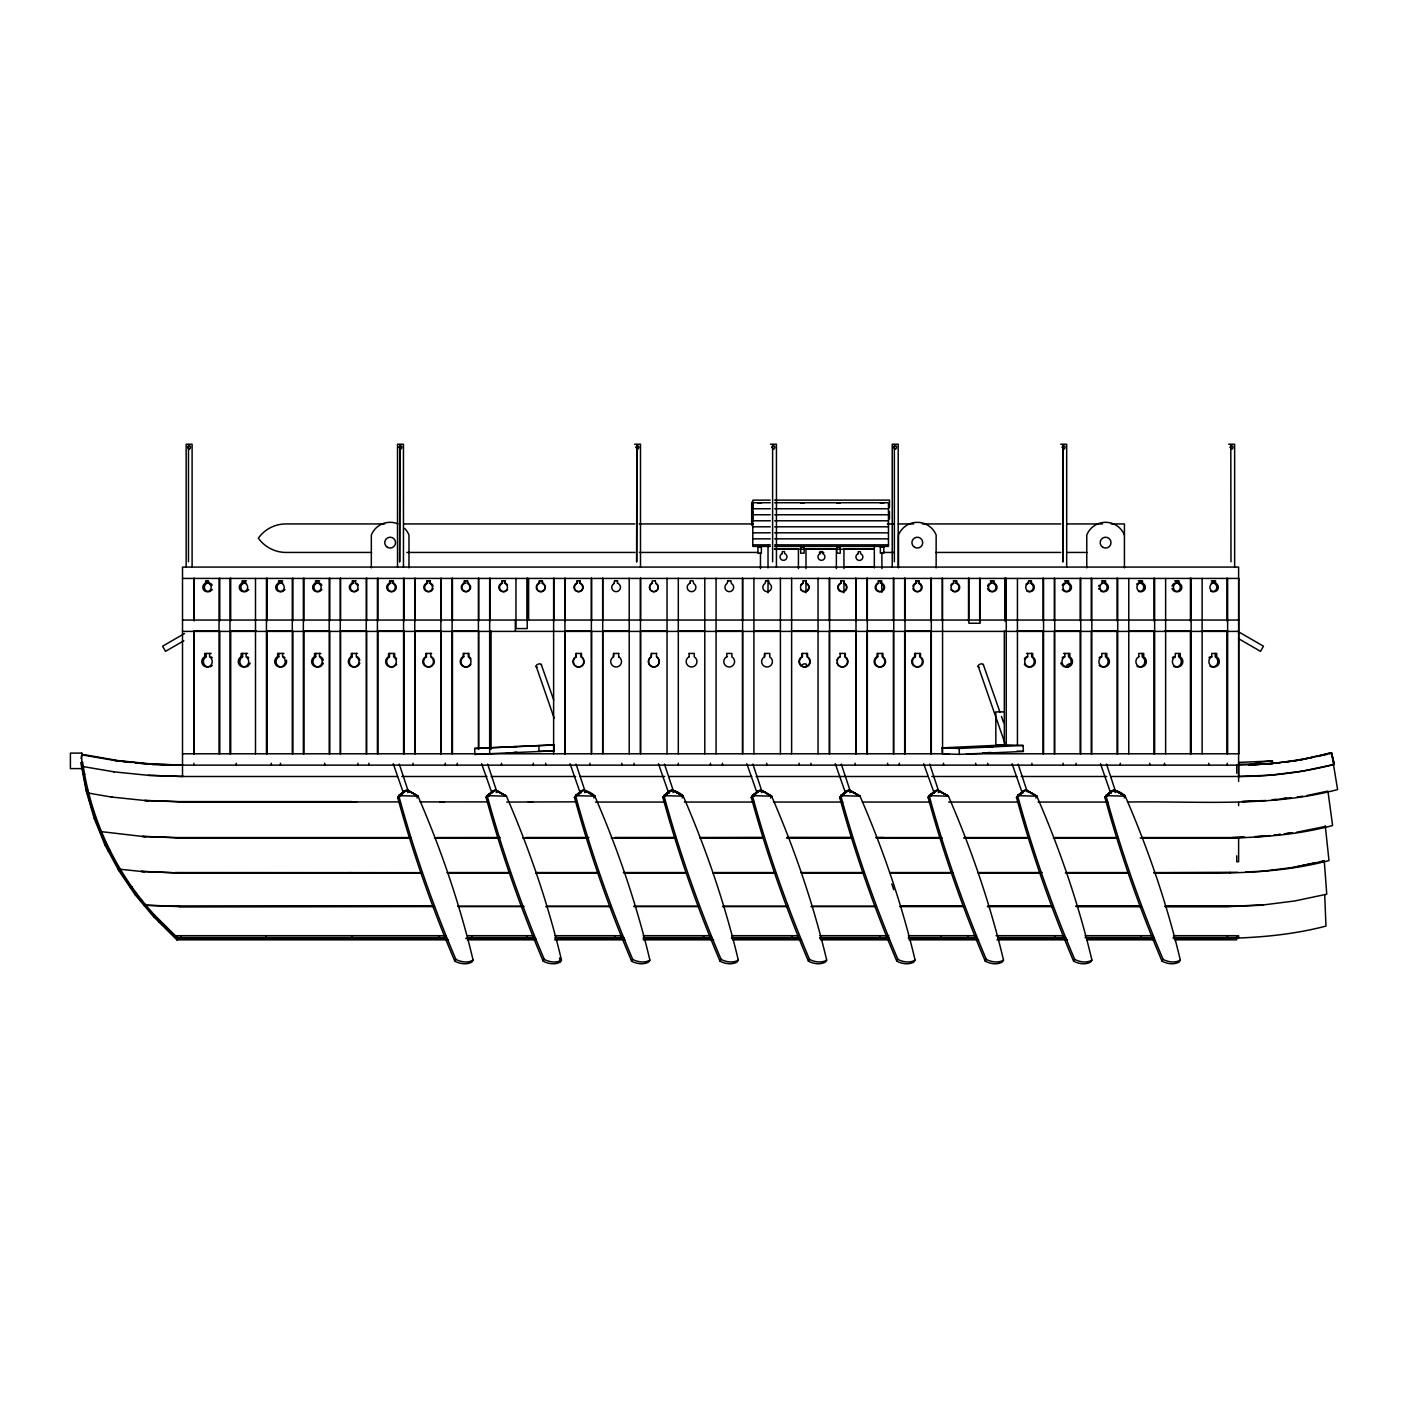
<?xml version="1.0" encoding="UTF-8"?>
<svg xmlns="http://www.w3.org/2000/svg" width="1408" height="1408" viewBox="0 0 1408 1408"><rect width="100%" height="100%" fill="white"/><g stroke="black" fill="none" stroke-linecap="round" stroke-linejoin="round"><path stroke-width="1.5" d="M182.512 775.491L182.811 776.494M81.066 758.56L81.805 754.248L118.061 760.566L151.694 763.998L182.512 765.142L1238.618 765.142L1269.893 763.84L1300.974 759.915L1331.563 752.682L1328.659 753.421A402.512 388.326 -90 0 1 1249.512 764.878M83.371 773.45L83.477 772.341M408.478 791.877L399.256 764.104M496.883 791.877L487.661 764.104M585.288 791.877L576.066 764.104M673.693 791.877L664.47 764.104M762.098 791.877L752.875 764.104M850.502 791.877L841.28 764.104M938.907 791.877L929.685 764.104M1027.312 791.877L1018.09 764.104M1115.717 791.877L1106.494 764.104M144.936 905.238L179.432 906.611L434.491 906.224L175.578 906.206L144.866 905.168M408.531 790.803L418.018 796.189A1184.128 836.88 30.7 0 1 473.088 960.098L472.014 961.893A17.741 12.531 30.7 0 1 456.227 961.893L454.766 961.083A1519.038 1073.582 30.7 0 1 397.672 797.456L404.765 790.803M401.034 795.485L397.672 797.456L404.43 790.803M407.81 792.598L408.883 790.803M416.944 798.002L418.018 796.189L408.126 790.416L403.515 791.877M496.936 790.803L506.422 796.189A1184.128 836.88 30.7 0 1 561.493 960.098L560.419 961.893A17.741 12.531 30.7 0 1 544.632 961.893L543.171 961.083A1519.038 1073.582 30.7 0 1 486.077 797.456L493.17 790.803M492.835 790.803L486.077 797.456L489.438 795.485M496.214 792.598L497.288 790.803M454.766 961.083L455.84 959.27A1519.038 1073.582 30.7 0 1 398.746 795.643L404.958 790.68M585.341 790.803L594.827 796.189A1184.128 836.88 30.7 0 1 649.898 960.098L648.824 961.893A17.741 12.531 30.7 0 1 633.037 961.893L631.576 961.083A1519.038 1073.582 30.7 0 1 574.482 797.456L581.574 790.803M581.222 790.803L574.482 797.456L578.882 794.182M584.619 792.598L585.693 790.803M593.754 798.002L594.827 796.189C593.683 793.584 580.061 786.262 580.694 793.355M543.171 961.083L544.245 959.27A1519.038 1073.582 30.7 0 1 487.15 795.643L495.422 790.187L506.422 796.189L487.15 795.643L494.05 790.416M669.979 790.803L662.886 797.456A1519.038 1073.582 30.7 0 0 719.981 961.083L721.442 961.893A17.741 12.531 30.7 0 0 737.229 961.893L738.302 960.098A1184.128 836.88 30.7 0 0 683.232 796.189L673.746 790.803M673.024 792.598L674.098 790.803M682.158 798.002L683.232 796.189C682.088 793.584 668.466 786.262 669.099 793.355M631.576 961.083L632.65 959.27A1519.038 1073.582 30.7 0 1 575.555 795.643L581.768 790.68M754.653 795.485L751.291 797.456L758.032 790.803L762.502 790.803L771.619 796.189A1184.128 836.88 30.7 0 1 826.707 960.098L825.634 961.893A17.741 12.531 30.7 0 1 809.846 961.893L808.386 961.083A1519.038 1073.582 30.7 0 1 751.291 797.456L758.032 790.803M761.429 792.598L762.502 790.803M770.563 798.002L771.619 796.189L761.728 790.416L757.134 791.877M719.981 961.083L721.054 959.27A1519.038 1073.582 30.7 0 1 663.96 795.643L669.627 790.803M850.555 790.803L860.024 796.189A1184.128 836.88 30.7 0 1 915.112 960.098L914.038 961.893A17.741 12.531 30.7 0 1 898.251 961.893L896.79 961.083A1519.038 1073.582 30.7 0 1 839.696 797.456L846.789 790.803M846.437 790.803L839.696 797.456L843.058 795.485M849.834 792.598L850.907 790.803M808.386 961.083L809.459 959.27A1519.038 1073.582 30.7 0 1 752.365 795.643L758.578 790.68M938.96 790.803L948.429 796.189A1184.128 836.88 30.7 0 1 1003.517 960.098L1002.443 961.893A17.741 12.531 30.7 0 1 986.656 961.893L985.195 961.083A1519.038 1073.582 30.7 0 1 928.101 797.456L935.194 790.803M934.842 790.803L928.101 797.456L931.462 795.485M938.238 792.598L939.312 790.803M896.79 961.083L897.846 959.27A1519.038 1073.582 30.7 0 1 840.77 795.643L849.042 790.187L860.024 796.189L840.77 795.643L847.651 790.416M1027.365 790.803L1036.834 796.189A1184.128 836.88 30.7 0 1 1091.922 960.098L1090.848 961.893A17.741 12.531 30.7 0 1 1075.061 961.893L1073.582 961.083A1519.038 1073.582 30.7 0 1 1016.506 797.456L1023.598 790.803M1023.246 790.803L1016.506 797.456L1020.906 794.182M1027.717 790.803C1027.048 789.571 1020.677 790.557 1022.718 793.355M1035.76 798.002L1036.834 796.189L1026.942 790.416M985.195 961.083L986.251 959.27A1519.038 1073.582 30.7 0 1 929.174 795.643L937.446 790.187L948.429 796.189L929.174 795.643L936.056 790.416M1111.651 790.803L1104.91 797.456A1519.038 1073.582 30.7 0 0 1161.987 961.083L1163.466 961.893A17.741 12.531 30.7 0 0 1179.253 961.893L1180.326 960.098A1184.128 836.88 30.7 0 0 1125.238 796.189L1116.122 790.803L1111.651 790.803L1104.91 797.456L1108.008 795.397M1115.048 792.598L1116.122 790.803M1124.165 798.002L1125.238 796.189C1124.112 793.584 1110.49 786.262 1111.123 793.355M1073.582 961.083L1074.656 959.27A1519.038 1073.582 30.7 0 1 1017.579 795.643L1023.792 790.68M1161.987 961.083L1163.061 959.27A1519.038 1073.582 30.7 0 1 1105.984 795.643L1112.197 790.68M179.326 872.995L141.363 871.411L179.326 872.995L421.538 872.995M144.478 871.798L119.293 869.158L116.582 864.706M158.946 922.064L160.283 920.726M140.149 900.75L141.592 899.536M144.179 905.555L145.622 904.341M400.787 795.397L397.672 797.456L403.339 792.317M489.192 795.397L486.077 797.456L493.363 790.68M574.482 797.456L580.166 792.739L570.046 763.734M754.406 795.397L751.291 797.456L756.976 792.739L746.856 763.734M842.811 795.397L839.696 797.456L846.982 790.68M931.216 795.397L928.101 797.456L935.387 790.68M1016.506 797.456L1022.173 792.739L1012.07 763.734M410.854 837.549L176.158 837.549L142.384 836.405L180.629 837.989L409.358 837.742M670.173 790.68L662.886 797.456L666.002 795.397M405.645 790.416L398.746 795.643L418.018 796.189L408.126 790.416M582.437 790.416L575.555 795.643L594.827 796.189L584.936 790.416M670.842 790.416L663.96 795.643L683.232 796.189L673.323 790.416M759.246 790.416L752.365 795.643L771.619 796.189L761.728 790.416M1024.461 790.416L1017.579 795.643L1036.834 796.189L1027.294 790.68M1112.866 790.416L1105.984 795.643L1125.238 796.189L1115.347 790.416M397.672 797.456L402.072 794.182M486.077 797.456L490.477 794.182M667.286 794.182L662.886 797.456L668.571 792.739L658.451 763.734M751.291 797.456L755.691 794.182M839.696 797.456L844.096 794.182M928.101 797.456L932.501 794.182M1109.31 794.182L1104.91 797.456L1110.578 792.739L1100.475 763.734M406.331 790.24L398.746 795.643L407.018 790.187L418.018 796.189L407.616 790.24M494.736 790.24L487.15 795.643L495.422 790.187L506.422 796.189L496.531 790.416M583.141 790.24L575.555 795.643L583.827 790.187L594.827 796.189L584.426 790.24M671.546 790.24L663.96 795.643L672.232 790.187L683.232 796.189L672.83 790.24M759.95 790.24L752.365 795.643L760.637 790.187L771.619 796.189L761.235 790.24M848.355 790.24L840.77 795.643L849.042 790.187L860.024 796.189L850.133 790.416M936.76 790.24L929.174 795.643L937.446 790.187L948.429 796.189L938.538 790.416M1025.165 790.24L1017.579 795.643L1025.851 790.187L1036.834 796.189L1026.45 790.24M1113.57 790.24L1105.984 795.643L1114.238 790.187L1125.238 796.189L1114.854 790.24M145.587 836.81L100.32 831.53M130.381 887.762L131.965 886.706M184.536 633.512L162.571 646.202L165.528 651.341L183.85 640.781M108.222 851.101L109.894 850.186M118.272 869.546L119.926 868.63M144.848 800.518L183.515 801.979L178.64 801.891M205.621 583.246L204.899 583.546A4.347 4.189 -90 0 0 203.79 590.11A4.347 4.189 -90 0 0 210.214 590.11A4.347 4.189 -90 0 0 209.106 583.546L208.402 580.835L205.621 580.835L205.621 583.246L207.187 583.246L207.187 580.835M207.187 583.246L206.466 583.546A4.347 4.189 -90 0 0 204.934 589.494A4.347 4.189 -90 0 0 210.672 591.096M243.672 580.835L243.672 583.246L241.384 583.546A4.347 4.189 -90 0 0 240.258 590.11A4.347 4.189 -90 0 0 246.699 590.11A4.347 4.189 -90 0 0 245.573 583.546L244.869 580.835M243.672 583.246L242.95 583.546A4.347 4.189 -90 0 0 241.419 589.494A4.347 4.189 -90 0 0 247.139 591.096M206.254 653.435L205.973 656.902A5.403 5.227 -90 0 0 208.578 667.005M242.722 653.435L242.44 656.902A5.403 5.227 -90 0 0 245.062 667.005M1139.741 580.835L1139.019 583.546A4.347 4.206 -90 0 0 1137.893 590.11A4.347 4.206 -90 0 0 1144.352 590.11A4.347 4.206 -90 0 0 1143.226 583.546L1141.026 583.246L1141.026 580.835M1176.243 580.835L1175.522 583.546A4.347 4.206 -90 0 0 1174.395 590.11A4.347 4.206 -90 0 0 1180.854 590.11A4.347 4.206 -90 0 0 1179.728 583.546L1177.51 583.246L1177.51 580.835M1212.728 580.835L1212.006 583.546A4.347 4.206 -90 0 0 1210.898 590.11A4.347 4.206 -90 0 0 1217.339 590.11A4.347 4.206 -90 0 0 1216.213 583.546L1214.013 583.246L1214.013 580.835M1138.79 656.779L1138.509 656.902A5.403 5.227 -90 0 0 1137.101 665.069A5.403 5.227 -90 0 0 1145.126 665.069A5.403 5.227 -90 0 0 1143.736 656.902L1143.736 653.435L1138.79 653.435L1138.79 656.902M1173.762 656.779L1173.48 656.902A5.403 5.227 -90 0 0 1172.406 657.765M1175.275 656.779L1174.994 656.902A5.403 5.227 -90 0 0 1173.603 665.069A5.403 5.227 -90 0 0 1181.629 665.069A5.403 5.227 -90 0 0 1180.238 656.902L1180.238 653.435L1175.275 653.435L1175.275 656.902M1210.264 656.779L1209.982 656.902A5.403 5.227 -90 0 0 1208.891 657.765M1211.778 656.779L1211.496 656.902A5.403 5.227 -90 0 0 1210.106 665.069A5.403 5.227 -90 0 0 1218.114 665.069A5.403 5.227 -90 0 0 1216.723 656.902L1216.723 653.435L1211.778 653.435L1211.778 656.902M279.875 580.835L279.875 583.246L277.851 583.546A4.347 4.242 -90 0 0 276.725 590.11A4.347 4.242 -90 0 0 283.219 590.11A4.347 4.242 -90 0 0 282.093 583.546L281.389 580.835M279.875 583.246L279.154 583.546A4.347 4.242 -90 0 0 277.587 589.494A4.347 4.242 -90 0 0 283.395 591.096M316.8 580.835L316.8 583.246L314.776 583.546A4.347 4.242 -90 0 0 313.632 590.11A4.347 4.242 -90 0 0 320.144 590.11A4.347 4.242 -90 0 0 319.018 583.546L318.314 580.835M316.8 583.246L316.061 583.546A4.347 4.242 -90 0 0 314.512 589.494A4.347 4.242 -90 0 0 320.32 591.096M278.925 653.435L278.643 656.902A5.403 5.28 -90 0 0 277.094 664.875A5.403 5.28 -90 0 0 285.014 665.403M315.85 653.435L315.55 656.902A5.403 5.28 -90 0 0 314.002 664.875A5.403 5.28 -90 0 0 321.939 665.403M1065.838 580.835L1065.099 583.546A4.347 4.242 -90 0 0 1063.973 590.11A4.347 4.242 -90 0 0 1070.485 590.11A4.347 4.242 -90 0 0 1069.341 583.546L1067.334 583.246L1067.334 580.835M1102.781 580.835L1102.042 583.546A4.347 4.242 -90 0 0 1100.915 590.11A4.347 4.242 -90 0 0 1107.427 590.11A4.347 4.242 -90 0 0 1106.283 583.546L1104.277 583.246L1104.277 580.835M353.25 580.835L353.25 583.246L351.507 583.546A4.347 4.294 -90 0 0 350.363 590.11A4.347 4.294 -90 0 0 356.946 590.11A4.347 4.294 -90 0 0 355.802 583.546L355.08 580.835M353.25 583.246L352.51 583.546A4.347 4.294 -90 0 0 350.926 589.494A4.347 4.294 -90 0 0 356.787 591.096M390.579 580.835L390.579 583.246L388.837 583.546A4.347 4.294 -90 0 0 387.71 590.11A4.347 4.294 -90 0 0 394.275 590.11A4.347 4.294 -90 0 0 393.131 583.546L392.427 580.835M390.579 583.246L389.84 583.546A4.347 4.294 -90 0 0 388.59 589.97A4.347 4.294 -90 0 0 395.014 590.392M352.282 653.435L351.982 656.902A5.403 5.333 -90 0 0 351.402 665.878A5.403 5.333 -90 0 0 359.814 662.992M389.611 653.435L389.33 656.902A5.403 5.333 -90 0 0 387.376 664.294A5.403 5.333 -90 0 0 394.662 666.266M991.32 580.835L990.581 583.546A4.347 4.294 -90 0 0 989.454 590.11A4.347 4.294 -90 0 0 996.019 590.11A4.347 4.294 -90 0 0 994.875 583.546L993.133 583.246L993.133 580.835M1031.448 583.246L1031.448 580.835L1028.614 580.835L1027.893 583.546A4.347 4.294 -90 0 0 1026.749 590.11A4.347 4.294 -90 0 0 1033.314 590.11A4.347 4.294 -90 0 0 1032.17 583.546L1030.427 583.246L1030.427 580.835M1026.626 656.779L1026.344 656.902A5.403 5.333 -90 0 0 1024.39 658.874M1027.646 656.779L1027.365 656.902A5.403 5.333 -90 0 0 1025.939 665.069A5.403 5.333 -90 0 0 1034.106 665.069A5.403 5.333 -90 0 0 1032.68 656.902L1032.68 653.435L1026.626 653.435M427.522 580.835L427.522 583.246L425.973 583.546A4.347 4.312 -90 0 0 424.829 590.11A4.347 4.312 -90 0 0 431.429 590.11A4.347 4.312 -90 0 0 430.285 583.546L429.563 580.835M427.522 583.246L426.782 583.546A4.347 4.312 -90 0 0 426.325 590.779A4.347 4.312 -90 0 0 433.101 588.438M464.886 580.835L464.886 583.246L463.426 583.546A4.347 4.312 -90 0 0 462.282 590.11A4.347 4.312 -90 0 0 468.899 590.11A4.347 4.312 -90 0 0 467.755 583.546L467.034 580.835M464.886 583.246L464.147 583.546A4.347 4.312 -90 0 0 462.88 589.97A4.347 4.312 -90 0 0 469.357 590.392M502.445 580.835L502.445 583.246L501.002 583.546A4.347 4.312 -90 0 0 499.84 590.11A4.347 4.312 -90 0 0 506.458 590.11A4.347 4.312 -90 0 0 505.314 583.546L504.592 580.835M502.445 583.246L501.706 583.546A4.347 4.312 -90 0 0 500.122 589.494A4.347 4.312 -90 0 0 506.018 591.096M426.554 653.435L426.272 656.902A5.403 5.368 -90 0 0 424.688 664.875A5.403 5.368 -90 0 0 432.731 665.403M463.901 653.435L463.619 656.902A5.403 5.368 -90 0 0 462.51 665.403A5.403 5.368 -90 0 0 470.958 664.294M878.838 580.835L878.099 583.546A4.347 4.312 -90 0 0 876.955 590.11A4.347 4.312 -90 0 0 883.555 590.11A4.347 4.312 -90 0 0 882.411 583.546L880.933 583.246L880.933 580.835M916.397 580.835L915.658 583.546A4.347 4.312 -90 0 0 914.514 590.11A4.347 4.312 -90 0 0 921.131 590.11A4.347 4.312 -90 0 0 919.97 583.546L918.491 583.246L918.491 580.835M953.973 580.835L953.234 583.546A4.347 4.312 -90 0 0 952.072 590.11A4.347 4.312 -90 0 0 958.69 590.11A4.347 4.312 -90 0 0 957.546 583.546L956.067 583.246L956.067 580.835M877.096 656.779L877.096 653.435L882.939 653.435L882.939 656.902A5.403 5.368 -90 0 1 884.365 665.069A5.403 5.368 -90 0 1 876.146 665.069A5.403 5.368 -90 0 1 877.571 656.902L876.814 656.902A5.403 5.368 -90 0 0 874.843 658.874M914.654 656.779L914.654 653.435L920.498 653.435L920.498 656.902A5.403 5.368 -90 0 1 921.923 665.069A5.403 5.368 -90 0 1 913.704 665.069A5.403 5.368 -90 0 1 915.13 656.902L914.373 656.902A5.403 5.368 -90 0 0 912.947 665.069A5.403 5.368 -90 0 0 921.166 665.069A5.403 5.368 -90 0 0 919.741 656.902L919.741 653.435M539.616 580.835L539.616 583.246L538.454 583.546A4.347 4.347 -90 0 0 537.293 590.11A4.347 4.347 -90 0 0 543.946 590.11A4.347 4.347 -90 0 0 542.784 583.546L542.062 580.835M539.616 583.246L538.877 583.546A4.347 4.347 -90 0 0 537.715 590.11A4.347 4.347 -90 0 0 544.368 590.11A4.347 4.347 -90 0 0 543.206 583.546L542.062 583.246M577.368 580.835L577.368 583.246L576.189 583.546A4.347 4.347 -90 0 0 575.045 590.11A4.347 4.347 -90 0 0 581.698 590.11A4.347 4.347 -90 0 0 580.536 583.546M613.782 583.546L614.698 580.835M655.406 580.835L652.362 580.835L651.781 583.546A4.347 4.347 0 0 0 650.619 590.11A4.347 4.347 0 0 0 657.131 590.11A4.347 4.347 0 0 0 655.97 583.546L655.248 580.835M727.901 580.835L727.021 583.546A4.347 4.347 0 0 0 725.982 590.11A4.347 4.347 0 0 0 732.653 590.11A4.347 4.347 0 0 0 731.491 583.546L730.646 580.835M576.382 653.435L576.101 656.902A5.403 5.403 -90 0 0 573.901 663.872A5.403 5.403 -90 0 0 580.642 666.67A5.403 5.403 -90 0 0 584.003 660.176M618.816 656.902A5.403 5.403 0 0 1 620.259 665.069A5.403 5.403 0 0 1 611.97 665.069A5.403 5.403 0 0 1 613.413 656.902L613.712 653.435M803.422 580.835L802.683 583.546A4.347 4.347 -90 0 0 801.522 590.11A4.347 4.347 -90 0 0 808.174 590.11A4.347 4.347 -90 0 0 807.013 583.546L805.851 583.246L805.851 580.835M651.534 653.435L651.094 656.902A5.403 5.403 0 0 0 649.651 665.069A5.403 5.403 0 0 0 657.941 665.069A5.403 5.403 0 0 0 656.656 656.902M841.157 580.835L841.157 583.246L839.978 583.546A4.347 4.347 -90 0 0 838.816 590.11A4.347 4.347 -90 0 0 845.469 590.11A4.347 4.347 -90 0 0 844.307 583.546M726.898 656.779L726.493 656.902A5.403 5.403 0 0 0 725.05 665.069A5.403 5.403 0 0 0 733.339 665.069A5.403 5.403 0 0 0 731.896 656.902L731.896 653.435L726.774 653.435L726.898 656.902M689.146 656.779L688.846 656.902A5.403 5.403 0 0 0 687.421 665.069A5.403 5.403 0 0 0 695.71 665.069A5.403 5.403 0 0 0 694.267 656.902L694.25 653.435L689.128 653.435M99.739 832.128L101.482 831.424M104.509 843.885L106.269 843.181M86.962 793.566L88.774 793.038M92.558 812.838L94.371 812.31M1329.152 753.984L1331.651 753.421L1334.274 764.438A413.882 399.274 -90 0 1 1238.618 776.494L1110.877 776.494M1312.784 757.451L1294.304 761.006M1316.885 756.589L1327.11 754.424M1333.552 764.544L1302.453 771.126L1270.491 775.157L1238.336 776.494M1306.835 795.555L1327.92 791.102L1332.602 825.546C1269.805 842.23 1204.35 837.478 1140.128 837.989M1296.398 832.304L1325.35 826.443M1245.834 871.957L1262.518 871.253L1293.582 867.346L1316.075 862.576M1320.176 861.714L1324.259 860.834M1293.582 867.346L1324.277 861.062L1326.758 894.203L1294.779 900.962L1261.075 905.221L1227.811 906.611L1165.155 906.611M1154.085 872.995C1212.517 873.101 1271.934 875.723 1328.976 860.552L1325.28 825.827M83.054 774.4L84.902 774.048M1297.155 796.981L1302.84 796.259M1279.784 762.837L1248.878 765.178M1283.938 762.326L1290.168 761.534M1272.885 800.043L1291.083 797.755M1127.526 802.05C1197.539 800.818 1269.03 807.682 1337.6 789.589L1331.651 753.421M1254.757 836.616L1270.21 835.613M1274.275 835.102L1280.382 834.328M1284.448 833.818L1292.597 832.797M1262.87 904.904L1261.075 905.221M982.573 746.997L993.291 746.522L982.59 747.014M982.837 752.928L990.229 752.558M516.49 746.539L513.198 746.68M507.25 746.962L506.158 747.014L510.752 746.803M489.896 753.79L474.918 754.371L474.654 748.458L554.206 744.99M513.814 752.611L517.141 752.453L513.48 752.611M474.918 754.371L554.03 750.816L553.749 744.885L474.654 748.458M942.058 747.859L1006.034 744.885L1023.106 745.483L1023.387 751.414L959.394 754.371L942.322 753.79L942.058 747.859L959.13 748.458L1023.106 745.483M1255.338 762.485L1272.41 760.954L1238.6 762.432L1238.688 764.333L1272.515 763.576L1272.41 760.954M1249.283 764.65L1268.291 763.77M511.034 752.734L506.422 752.946L508.394 752.84M1241.874 801.522L1266.021 800.518M1244.936 837.338A401.685 387.517 -90 0 1 1232.51 837.549L1141.782 837.549M1243.774 837.074L1232.51 837.531M1237.491 872.291L1153.768 872.608M1262.958 904.904L1227.723 906.453L1164.997 906.453M554.03 750.816L539.053 751.414L538.771 745.483M1229.536 872.608L1230.733 872.555M261.202 872.784L265.267 872.714M348.286 872.714L351.789 872.661M179.573 906.365L175.578 906.206M437.254 837.742L499.77 837.707M525.835 837.707L588.509 837.672M614.856 837.672L676.051 837.637M883.89 837.566L875.829 837.584L940.72 837.549M264.686 801.979L269.843 801.944M351.789 801.944L356.734 801.909M439.736 801.909L444.453 801.891M528.317 801.891L532.787 801.856M982.854 752.946L991.531 752.594M634.533 444.224L640.499 444.224L640.499 567.072M770.475 444.224L776.442 444.224L776.442 567.072M1060.734 444.224L1066.683 444.224L1066.683 567.072M1228.674 444.224L1234.64 444.224L1234.64 567.072M188.478 445.104L188.478 561.774M772.622 445.104L772.622 561.774M894.362 445.104L894.362 561.774M1230.803 445.104L1230.997 561.774M770.229 500.122L752.893 500.122L752.893 507.69M774.576 500.122L889.469 500.122L889.469 507.69M770.282 502.726L752.77 502.726L752.77 546.41L770.282 546.41M774.664 502.726L888.466 502.726L888.466 546.41L774.664 546.41M757.926 503.149L761.376 503.149M800.694 503.149L804.126 503.149M836.792 503.149L840.242 503.149M880.352 503.149L883.802 503.149M752.77 508.746L770.282 508.746M774.664 508.746L888.466 508.746M752.77 514.765L770.282 514.765M774.664 514.765L888.466 514.765M752.77 520.784L770.282 520.784M774.664 520.784L888.466 520.784M384.613 523.934L285.824 523.934A33.598 33.598 0 0 0 258.368 538.19A34.126 34.126 0 0 0 286.106 552.446L371.694 552.446M404.378 523.934L634.885 523.934M639.267 523.934L753.421 523.934M887.339 523.934L893.922 523.934M898.304 523.934L913.686 523.934M922.451 523.934L1060.77 523.934M1067.352 523.934L1102.482 523.934M1111.246 523.934L1124.429 523.934L1124.429 567.829M752.77 526.803L770.282 526.803M774.664 526.803L888.466 526.803M752.77 532.822L770.282 532.822M774.664 532.822L888.466 532.822M752.77 538.842L770.282 538.842M774.664 538.842L888.466 538.842M752.77 544.861L770.282 544.861M774.664 544.861L888.466 544.861M757.926 547.131L761.376 547.131M800.694 547.131L804.126 547.131M836.792 547.131L840.242 547.131M880.352 547.131L883.802 547.131M774.541 548.891L798.424 548.891L798.424 568.621M874.333 548.997L843.938 548.997L843.938 568.621M774.541 549.243L874.333 549.243M406.806 552.446L635.043 552.446M639.426 552.446L757.926 552.446M819.386 552.446L823.768 552.446M883.027 552.446L893.992 552.446M935.686 552.446L1060.787 552.446M1067.37 552.446L1087.117 552.446M843.938 567.213L874.333 567.213M182.512 578.424L1238.618 578.424M246.453 580.835L242.106 580.835L242.106 583.246M282.691 580.835L278.573 580.835L278.573 583.246M319.598 580.835L315.498 580.835L315.498 583.246M356.083 580.835L352.246 580.835L352.246 583.246M430.373 580.835L426.712 580.835L426.712 583.246M505.314 580.835L501.741 580.835L501.741 583.246M614.539 580.835L617.566 580.835M727.76 580.835L730.77 580.835M765.6 580.835L768.61 580.835L769.331 583.546A4.347 4.347 0 0 1 770.493 590.11A4.347 4.347 0 0 1 763.822 590.11A4.347 4.347 0 0 1 764.984 583.546L765.723 580.835M802.982 580.835L806.291 580.835L806.291 583.246M915.64 580.835L919.248 580.835L919.248 583.246M953.216 580.835L956.824 580.835L956.824 583.246M990.299 580.835L994.154 580.835L994.154 583.246M1064.536 580.835L1068.637 580.835L1068.637 583.246M1101.461 580.835L1105.579 580.835L1105.579 583.246M1138.245 580.835L1142.522 580.835L1142.522 583.246M1174.73 580.835L1179.024 580.835L1179.024 583.246M1211.232 580.835L1215.526 580.835L1215.526 583.246M208.402 583.246L210.672 583.546A4.347 4.189 -90 0 1 212.203 585.147M244.869 583.246L246.453 583.246M281.389 583.246L282.691 583.246M318.314 583.246L320.32 583.546A4.347 4.242 -90 0 1 321.869 585.147M355.08 583.246L356.787 583.546A4.347 4.294 -90 0 1 358.371 585.147M392.427 583.246L393.413 583.246L393.413 580.835L389.576 580.835L389.576 583.246M429.563 583.246L431.094 583.546A4.347 4.312 -90 0 1 433.101 586.186M467.034 583.246L468.459 583.546A4.347 4.312 -90 0 1 469.357 584.25M504.592 583.246L506.018 583.546A4.347 4.312 -90 0 1 507.602 585.147M577.368 583.246L576.946 580.835L580.237 580.835L580.237 583.246L579.814 580.835M617.408 580.835L617.566 583.246M652.52 583.246L651.622 583.546A4.347 4.347 0 0 0 650.461 590.11A4.347 4.347 0 0 0 657.29 590.11A4.347 4.347 0 0 0 656.128 583.546M803.422 583.246L802.226 583.546A4.347 4.347 -90 0 0 800.642 585.147M841.157 583.246L840.717 580.835L844.026 580.835L843.938 592.803M843.586 580.835L844.026 583.246M878.838 583.246L878.082 580.835L881.69 580.835L881.901 592.293M916.397 583.246L914.901 583.546A4.347 4.312 -90 0 0 912.894 586.186M953.973 583.246L952.459 583.546A4.347 4.312 -90 0 0 950.893 585.147M991.32 583.246L989.56 583.546A4.347 4.294 -90 0 0 987.571 586.186M1028.614 583.246L1026.872 583.546A4.347 4.294 -90 0 0 1025.974 584.25M1065.838 583.246L1063.797 583.546A4.347 4.242 -90 0 0 1062.248 585.147M1101.461 583.246L1102.781 583.246M1138.245 583.246L1139.741 583.246M1174.73 583.246L1176.243 583.246M1211.232 583.246L1212.728 583.246M182.512 620.048L1238.618 620.048M256.256 631.03L230.718 631.03L230.718 753.79M629.2 631.03L602.712 631.03L602.712 753.79L602.694 578.424M667.04 631.03L640.552 631.03L640.552 753.79M678.304 631.03L704.792 631.03M716.074 631.03L742.562 631.03L742.562 753.79M753.914 631.03L780.402 631.03M791.63 631.03L818.048 631.03M1016.981 631.03L1043.064 631.03L1043.064 753.79M1128.301 631.03L1153.926 631.03L1153.926 753.79M1164.803 631.03L1190.429 631.03L1190.429 753.79M1201.306 631.03L1226.914 631.03L1226.914 753.79M182.512 631.4L1238.618 631.4M211.182 653.435L204.67 653.435L204.67 656.902M247.667 653.435L241.155 653.435L241.155 656.902M283.923 653.435L277.622 653.435L277.622 656.902M320.848 653.435L314.547 653.435L314.547 656.902M357.315 653.435L351.278 653.435L351.278 656.902M431.622 653.435L425.744 653.435L425.744 656.902M618.816 653.435L613.536 653.435L613.536 656.902M656.656 653.435L651.376 653.435L651.376 656.902M764.614 653.435L769.859 653.435L769.736 656.902A5.403 5.403 0 0 1 771.179 665.069A5.403 5.403 0 0 1 762.89 665.069A5.403 5.403 0 0 1 764.315 656.902L764.614 653.435L764.738 656.902M839.731 653.435L845.293 653.435L845.293 656.902A5.403 5.403 -90 0 1 846.718 665.069A5.403 5.403 -90 0 1 838.446 665.069A5.403 5.403 -90 0 1 839.89 656.902L839.432 656.902A5.403 5.403 -90 0 0 836.933 660.176M1063.55 653.435L1069.851 653.435L1069.851 656.902A5.403 5.28 -90 0 1 1071.259 665.069A5.403 5.28 -90 0 1 1063.181 665.069A5.403 5.28 -90 0 1 1064.589 656.902L1063.269 656.902A5.403 5.28 -90 0 0 1062.178 657.765M206.254 656.779L204.406 656.902A5.403 5.227 -90 0 0 203.016 665.069A5.403 5.227 -90 0 0 211.006 665.069A5.403 5.227 -90 0 0 209.616 656.902L209.616 653.435M242.722 656.779L240.874 656.902A5.403 5.227 -90 0 0 239.483 665.069A5.403 5.227 -90 0 0 247.474 665.069A5.403 5.227 -90 0 0 246.101 656.902L246.101 653.435M278.925 656.779L277.341 656.902A5.403 5.28 -90 0 0 275.933 665.069A5.403 5.28 -90 0 0 284.029 665.069A5.403 5.28 -90 0 0 282.621 656.902L282.621 653.435M315.85 656.779L314.266 656.902A5.403 5.28 -90 0 0 312.858 665.069A5.403 5.28 -90 0 0 320.936 665.069A5.403 5.28 -90 0 0 319.546 656.902L319.546 653.435M352.282 656.779L350.997 656.902A5.403 5.333 -90 0 0 349.571 665.069A5.403 5.333 -90 0 0 357.738 665.069A5.403 5.333 -90 0 0 356.33 656.902L356.33 653.435M389.611 656.779L388.326 656.902A5.403 5.333 -90 0 0 386.901 665.069A5.403 5.333 -90 0 0 395.085 665.069A5.403 5.333 -90 0 0 393.659 656.902L393.659 653.435M426.554 656.779L425.445 656.902A5.403 5.368 -90 0 0 424.019 665.069A5.403 5.368 -90 0 0 432.238 665.069A5.403 5.368 -90 0 0 430.813 656.902L430.813 653.435M463.901 656.779L462.898 656.902A5.403 5.368 -90 0 0 461.472 665.069A5.403 5.368 -90 0 0 469.709 665.069A5.403 5.368 -90 0 0 468.283 656.902L468.283 653.435M576.382 656.779L575.661 656.902A5.403 5.403 -90 0 0 574.235 665.069A5.403 5.403 -90 0 0 582.507 665.069A5.403 5.403 -90 0 0 581.064 656.902L581.064 653.435M1003.288 711.885L995.826 711.885L995.826 744.99L1003.288 744.99M182.512 753.79L476.027 753.79M484.035 753.79L949.256 753.79M966.539 753.79L1238.618 753.79M397.619 776.494L182.512 776.494L148.051 775.333M401.843 776.494L486.957 776.494M491.146 776.494L575.696 776.494M579.973 776.494L664.77 776.494M669.099 776.494L751.802 776.494M756.131 776.494L927.643 776.494M931.832 776.494L1016.946 776.494M1021.17 776.494L1106.741 776.494M351.771 801.592L178.622 801.592L144.848 800.448M183.339 802.05L400.418 801.909M420.077 801.909L487.45 801.891M506.774 802.05L576.136 801.856M595.443 802.05L664.858 802.05M684.411 802.05L753.878 802.05M773.432 802.05L842.811 802.05M862.312 802.05L929.262 802.05M948.675 802.05L1018.406 802.05M1038.154 802.05L1107.955 802.05M437.254 837.549L499.91 837.549M525.835 837.549L588.79 837.549M614.856 837.549L675.787 837.549M851.963 837.549L786.79 837.549L851.91 837.584M964.445 837.566L1028.456 837.549M1054.627 837.549L1117.811 837.549M180.629 837.989L410.291 837.989M434.368 837.989L499.013 837.989M522.667 837.989L587.47 837.989M611.248 837.989L674.062 837.989M700.075 837.989L762.907 837.989M786.738 837.989L851.611 837.989M877.554 837.989L942.146 837.989M963.653 837.989L1029.195 837.989M1053.29 837.989L1116.262 837.989M175.138 872.555L421.08 872.661M447.022 872.555L509.678 872.555M535.674 872.555L598.646 872.573M623.392 872.555L685.837 872.555M713.944 872.555L774.893 872.555M800.994 872.555L863.966 872.555M889.997 872.555L952.67 872.555M978.718 872.555L1042.184 872.555M1066.666 872.555L1127.738 872.573M447.586 872.995L509.837 872.995M535.638 872.995L598.189 872.995M624.096 872.995L686.805 872.995M712.747 872.995L775.456 872.995M801.398 872.995L863.966 872.995M889.803 872.995L952.09 872.995M977.997 872.995L1041.374 872.995M1065.346 872.995L1128.107 872.995M457.653 906.206L523.072 906.206M546.973 906.206L609.928 906.206M633.864 906.206L699.16 906.206M723.096 906.206L788.392 906.206M812.451 906.206L875.934 906.206M901.243 906.206L963.917 906.206M988.011 906.206L1051.794 906.206M1075.835 906.206L1141.202 906.206M1164.926 906.206L1231.683 906.206M901.102 906.242L963.336 906.242M987.73 906.294L1052.691 906.294M1075.835 906.365L1141.29 906.365M179.432 906.611L434.139 906.611M458.269 906.611L524.146 906.611M545.723 906.611L610.298 906.611M634.022 906.611L698.773 906.611M722.515 906.611L787.266 906.611M810.955 906.611L875.547 906.611M899.624 906.611L963.336 906.611M987.36 906.611L1052.797 906.611M1076.574 906.611L1141.395 906.611M445.896 935.686L176.898 935.686L176.898 937.57L446.037 937.57M467.685 935.686L533.509 935.686M555.016 935.686L621.65 935.686M643.21 935.686L710.002 935.686M731.544 935.686L798.336 935.686M819.826 935.686L888.747 935.686M908.371 935.686L976.466 935.686M996.072 935.686L1063.498 935.686M1085.075 935.686L1151.955 935.686M1173.515 935.686L1238.618 935.686L1238.618 937.57L1173.075 937.57M467.386 937.57L533.685 937.57M555.016 937.57L623.885 937.57M643.21 937.57L712.149 937.57M731.526 937.57L798.336 937.57M819.72 937.57L888.747 937.57M908.371 937.57L976.466 937.57M997.955 937.57L1065.662 937.57M1085.075 937.57L1154.102 937.57M1227.917 937.957L1238.618 937.746M446.019 938.45L177.496 938.326M465.749 938.45L535.709 938.45M555.051 938.45L623.832 938.45M643.227 938.45L712.149 938.45M731.544 938.45L800.448 938.45M819.79 938.45L888.747 938.45M908.477 938.45L976.395 938.45M998.166 938.45L1065.557 938.45M1087.117 938.45L1153.979 938.45M1173.392 938.45C1224.467 939.154 1276.194 939.189 1325.966 926.077L1324.699 894.485M448.078 939.84L176.898 939.84L153.666 916.837L155.003 915.499C115.931 873.294 90.552 819.192 82.667 762.238L80.802 762.59L86.152 790.768L88.018 790.416L86.205 790.944L94.213 818.488L96.026 817.96L94.266 818.682L105.072 845.258L106.814 844.536L105.16 845.451L118.87 870.637L120.525 869.739L118.958 870.795L134.992 894.59L136.558 893.534L135.098 894.749L153.56 916.714L155.003 915.499L178.235 938.502L176.898 939.84L176.898 937.957M467.386 939.84L535.85 939.84M554.611 939.84L625.011 939.84M643.21 939.84L713.715 939.84M732.67 939.84L801.539 939.84M820.547 939.84L889.381 939.84M909.146 939.84L978.648 939.84M996.97 939.84L1067.458 939.84M1086.853 939.84L1154.102 939.84M1174.835 939.84L1236.717 939.84L1236.717 937.957M176.176 837.813L180.805 837.848M1016.981 751.186L1023.387 751.414M182.512 765.142L148.738 763.998L115.104 760.566M152.205 764.579L171.688 765.248M122.742 761.587L131.155 762.432M135.379 762.872L145.886 763.946M113.714 771.83L148.35 775.333L182.512 776.494L182.512 567.072L1238.618 567.072L1238.618 781.422M148.104 800.853L111.214 797.016L112.306 797.192L87.613 792.968M81.752 754.846L118.536 761.147M81.805 766.357L114.03 771.83M843.586 583.246L844.765 583.546A4.347 4.347 -90 0 1 845.909 590.11A4.347 4.347 -90 0 1 839.256 590.11A4.347 4.347 -90 0 1 840.418 583.546M805.851 583.246L806.573 583.546A4.347 4.347 -90 0 1 808.157 589.494A4.347 4.347 -90 0 1 802.226 591.096M617.408 583.246L618.288 583.546A4.347 4.347 0 0 1 619.45 590.11A4.347 4.347 0 0 1 612.779 590.11A4.347 4.347 0 0 1 613.941 583.546M579.814 583.246L580.958 583.546A4.347 4.347 -90 0 1 582.12 590.11A4.347 4.347 -90 0 1 575.467 590.11A4.347 4.347 -90 0 1 576.611 583.546M956.067 583.246L956.789 583.546A4.347 4.312 -90 0 1 958.355 589.494A4.347 4.312 -90 0 1 952.459 591.096M918.491 583.246L919.213 583.546A4.347 4.312 -90 0 1 920.797 589.494A4.347 4.312 -90 0 1 914.901 591.096M880.933 583.246L881.654 583.546A4.347 4.312 -90 0 1 883.238 589.494A4.347 4.312 -90 0 1 877.342 591.096A4.347 4.312 -90 0 1 875.758 585.147M1030.427 583.246L1031.149 583.546A4.347 4.294 -90 0 1 1032.715 589.494A4.347 4.294 -90 0 1 1026.872 591.096M993.133 583.246L993.854 583.546A4.347 4.294 -90 0 1 994.33 590.779A4.347 4.294 -90 0 1 987.571 588.438M1104.277 583.246L1104.981 583.546A4.347 4.242 -90 0 1 1106.53 589.494A4.347 4.242 -90 0 1 1100.739 591.096M1067.334 583.246L1068.038 583.546A4.347 4.242 -90 0 1 1069.587 589.494A4.347 4.242 -90 0 1 1063.797 591.096M1214.013 583.246L1214.717 583.546A4.347 4.206 -90 0 1 1216.248 589.494A4.347 4.206 -90 0 1 1210.51 591.096M1177.51 583.246L1178.214 583.546A4.347 4.206 -90 0 1 1179.446 589.97A4.347 4.206 -90 0 1 1173.128 590.392M1141.026 583.246L1141.73 583.546A4.347 4.206 -90 0 1 1138.526 591.518M1163.061 959.27L1164.539 960.098A17.741 12.531 30.7 0 0 1180.326 960.098M1074.656 959.27L1076.134 960.098A17.741 12.531 30.7 0 0 1091.922 960.098M986.251 959.27L987.73 960.098A17.741 12.531 30.7 0 0 1003.517 960.098M897.846 959.27L899.325 960.098A17.741 12.531 30.7 0 0 915.112 960.098M809.459 959.27L810.92 960.098A17.741 12.531 30.7 0 0 826.707 960.098M721.054 959.27L722.515 960.098A17.741 12.531 30.7 0 0 738.302 960.098M632.65 959.27L634.11 960.098A17.741 12.531 30.7 0 0 649.898 960.098M544.245 959.27L545.706 960.098A17.741 12.531 30.7 0 0 561.493 960.098M455.84 959.27L457.301 960.098A17.741 12.531 30.7 0 0 473.088 960.098M938.045 790.24L948.429 796.189M849.64 790.24L860.024 796.189M496.021 790.24L506.422 796.189M1237.843 631.4L1263.469 646.202L1260.512 651.341L1238.53 638.651M934.314 793.355L923.666 763.734M175.965 937.042C126.386 893.939 92.682 833.096 82.421 768.205M170.298 931.955L173.166 934.507M1000.032 712.325L983.224 664.347A2.781 1.514 -19.2 0 0 979.704 664.347L979.106 664.699A2.781 1.514 -19.2 0 0 978.102 665.984L1004.837 743.019M845.557 793.091L835.261 763.734M553.678 699.899L541.2 664.347A2.781 1.514 -19.2 0 0 537.698 664.347L537.082 664.699A2.781 1.514 -19.2 0 0 536.078 665.984L554.154 718.168M491.938 793.091L481.642 763.734M1001.475 716.478L1003.64 722.691M393.237 763.734L403.357 792.739M1331.563 752.682L1334.274 764.438M959.13 748.458L959.394 754.371M801.293 666.266L801.293 665.984A2.781 1.514 -19.2 0 1 802.296 664.699L802.912 664.347A2.781 1.514 -19.2 0 1 806.414 664.347L806.59 664.699A2.781 1.514 -19.2 0 1 806.08 665.984M1238.618 765.142L1238.635 776.494M1238.741 578.424L1238.741 753.79M1238.618 802.437L1238.618 805.728M1238.618 837.866L1238.618 861.766L1236.734 861.766L1236.734 855.8M1236.734 765.142L1236.734 773.291M1236.717 935.686L1236.717 937.57M1227.635 578.424L1227.635 753.79M1227.266 763.259L1227.266 765.142M1227.459 935.686L1227.459 937.57M1226.931 578.125L1226.931 620.928M1215.21 653.435L1215.21 656.902A5.403 5.227 -90 0 1 1217.128 664.294A5.403 5.227 -90 0 1 1209.982 666.266M1208.715 763.259L1208.715 765.142M1202.133 578.424L1202.133 753.79M1191.133 578.424L1191.133 753.79M1190.429 578.125L1190.429 620.928M1178.725 653.435L1178.725 656.902A5.403 5.227 -90 0 1 1180.643 664.294A5.403 5.227 -90 0 1 1173.48 666.266M1165.63 578.424L1165.63 753.79M1164.522 763.259L1164.522 765.142M1154.648 578.424L1154.648 753.79M1153.944 578.125L1153.944 620.928M1149.738 763.259L1149.738 765.142M1142.222 653.435L1142.222 656.902A5.403 5.227 -90 0 1 1144.141 664.294A5.403 5.227 -90 0 1 1136.995 666.266M1141.166 935.686L1141.166 937.57M1128.776 578.424L1128.776 753.79M1120.31 763.259L1120.31 765.142M1117.706 578.424L1117.706 753.79M1117.09 578.125L1117.09 620.928M1117.072 753.79L1117.072 631.03L1091.235 631.03L1091.235 753.79M1105.491 653.435L1105.491 656.902A5.403 5.28 -90 0 1 1107.04 664.875A5.403 5.28 -90 0 1 1099.12 665.403M1101.795 656.902L1101.795 653.435L1106.794 653.435L1106.794 656.902A5.403 5.28 -90 0 1 1108.202 665.069A5.403 5.28 -90 0 1 1100.123 665.069A5.403 5.28 -90 0 1 1101.514 656.902L1100.211 656.902A5.403 5.28 -90 0 0 1099.12 657.765M1091.834 578.424L1091.834 753.79M1091.253 578.125L1091.253 620.928M1086.765 567.829L1086.765 535.005A20.31 20.31 0 0 1 1124.429 535.005M1080.763 578.424L1080.763 753.79M1080.147 578.125L1080.147 620.928M1080.147 753.79L1080.147 631.03L1054.293 631.03L1054.293 753.79M1076.117 763.259L1076.117 765.142M1068.549 653.435L1068.549 656.902A5.403 5.28 -90 0 1 1070.098 664.875A5.403 5.28 -90 0 1 1062.178 665.403M1064.87 653.435L1064.87 656.902M1063.11 763.259L1063.11 765.142M1054.75 578.424L1054.75 753.79M1054.874 935.686L1054.874 937.57M1054.31 578.125L1054.31 620.928M1043.557 578.424L1043.557 753.79M1043.082 578.125L1043.082 620.928M1031.923 763.259L1031.923 765.142M1031.677 653.435L1031.677 656.902A5.403 5.333 -90 0 1 1032.768 665.403A5.403 5.333 -90 0 1 1024.39 664.294M1027.646 653.435L1027.646 656.902M1017.438 578.424L1017.438 745.026M1006.262 578.424L1006.262 745.026M1005.787 578.125L1005.787 620.928M1004.766 578.125L1004.766 620.928M1004.326 631.03L1004.326 745.026M987.712 763.259L987.712 765.142M980.144 578.424L980.144 623.234L968.88 623.234L968.88 578.424M979.686 578.125L979.686 620.928M975.674 763.259L975.674 765.142M968.528 578.125L968.528 620.928M967.754 935.686L967.754 937.57M943.518 763.259L943.518 765.142M942.568 578.424L942.568 753.79M942.251 578.125L942.251 620.928M941.09 935.686L940.949 937.57M936.144 567.829L936.144 535.005A20.31 20.31 0 0 0 898.498 535.005L898.498 567.829M931.304 578.424L931.304 753.79M930.952 578.125L930.952 620.928M930.952 753.79L930.952 631.03L904.675 631.03L904.675 753.79M915.411 653.435L915.411 656.902M905.01 578.424L905.01 753.79M904.675 578.125L904.675 620.928M899.307 763.259L899.307 765.142M898.198 567.072L898.198 444.224L892.232 444.224L892.232 567.072M893.746 578.424L893.746 753.79M893.394 578.125L893.394 620.928M893.394 753.79L893.394 631.03L867.117 631.03L867.117 753.79M889.469 511.474L889.469 519.042M887.603 763.259L887.603 765.142M883.802 546.586L883.802 553.186L880.352 553.186L880.352 546.586M882.182 653.435L882.182 656.902A5.403 5.368 -90 0 1 884.365 663.872A5.403 5.368 -90 0 1 877.659 666.67A5.403 5.368 -90 0 1 874.315 660.176M881.901 552.605L881.901 568.603M880.035 935.686L880.035 937.57M877.853 653.435L877.853 656.902M874.333 545.459L874.333 567.899M867.328 578.424L867.328 753.79M867.117 578.125L867.117 620.928M855.994 578.424L855.994 753.79M855.8 578.125L855.8 620.928M855.8 753.79L855.8 631.03L829.382 631.03L829.382 753.79M855.114 763.259L855.114 765.142M844.835 653.435L844.835 656.902A5.403 5.403 -90 0 1 845.416 665.878A5.403 5.403 -90 0 1 836.933 662.992M840.242 546.586L840.242 553.186L836.792 553.186L836.792 546.586M840.171 653.435L840.171 656.902M836.37 568.621L836.37 548.891L805.992 548.891L805.992 568.621M829.576 578.424L829.576 753.79M829.382 578.125L829.382 620.928M818.048 578.125L818.048 753.79M810.902 763.259L810.902 765.142M807.101 653.435L807.101 656.902A5.403 5.403 -90 0 1 808.526 665.069A5.403 5.403 -90 0 1 800.254 665.069A5.403 5.403 -90 0 1 801.698 656.902L801.979 653.435L807.541 653.435L807.541 656.902A5.403 5.403 -90 0 1 808.984 665.069A5.403 5.403 -90 0 1 800.712 665.069A5.403 5.403 -90 0 1 802.138 656.902M805.992 581.539L805.992 592.803M804.126 546.586L804.126 553.186L800.694 553.186L800.694 546.586M802.437 653.435L802.437 656.902M799.128 763.259L799.128 765.142M791.63 578.125L791.63 753.79M791.877 935.686L791.877 937.57M780.402 578.125L780.402 753.79M768.029 545.459L768.029 567.899M768.029 580.114L768.029 592.803M766.709 763.259L766.709 765.142M761.376 546.586L761.376 553.186L757.926 553.186L757.926 546.586M760.461 552.605L760.461 568.603M753.914 578.125L753.914 753.79M752.893 511.474L752.893 519.042M751.678 502.234L751.678 525.254M742.614 578.424L742.614 753.79M742.562 578.125L742.562 620.928M722.498 763.259L722.498 765.142M716.074 578.125L716.074 753.79M710.459 763.259L710.459 765.142M704.792 578.125L704.792 753.79M703.542 935.686L703.542 937.57M689.146 653.435L689.128 656.902M678.304 578.125L678.304 753.79M678.304 763.259L678.304 765.142M667.04 578.125L667.04 753.79M656.498 653.435L656.498 656.902A5.403 5.403 0 0 1 657.941 665.069A5.403 5.403 0 0 1 649.81 665.069A5.403 5.403 0 0 1 651.253 656.902M640.552 578.125L640.552 620.928M640.464 578.424L640.464 753.79M634.093 763.259L634.093 765.142M629.2 578.125L629.2 753.79M621.773 763.259L621.773 765.142M618.658 653.435L618.658 656.902M615.19 935.686L615.19 937.57M602.712 578.125L602.712 620.928M591.571 578.125L591.571 620.928M591.571 753.79L591.571 631.03L565.154 631.03L565.154 753.79M591.378 578.424L591.378 753.79M589.899 763.259L589.899 765.142M575.96 656.902L575.96 653.435L581.486 653.435L581.486 656.902A5.403 5.403 -90 0 1 583.475 658.874M565.154 578.125L565.154 620.928M564.942 578.424L564.942 753.79M553.837 578.125L553.837 620.928M553.626 578.424L553.626 753.79M545.688 763.259L545.688 765.142M542.485 583.246L542.485 580.835L539.194 580.835L539.194 583.246M533.315 763.259L533.315 765.142M528.616 578.424L528.616 619.837M527.402 578.125L527.402 620.928M527.226 578.424L527.226 628.566L515.962 628.566L515.962 578.424M527.067 935.686L527.067 937.57M515.328 620.048L515.328 631.4M501.494 763.259L501.494 765.142M491.058 631.03L491.058 749.408M490.002 578.125L490.002 620.928M489.667 578.424L489.667 753.79M478.738 578.125L478.738 620.928M478.738 749.408L478.738 631.03L452.443 631.03L452.443 753.79M478.403 578.424L478.403 749.408M472.032 935.686L471.891 937.57M467.738 583.246L467.738 580.835L464.165 580.835L464.165 583.246M463.197 656.902L463.197 653.435L468.987 653.435L468.987 656.902A5.403 5.368 -90 0 1 470.958 658.874M457.283 763.259L457.283 765.142M452.443 578.125L452.443 620.928M452.109 578.424L452.109 753.79M445.298 763.259L445.298 765.142M441.25 578.125L441.25 620.928M441.25 753.79L441.25 631.03L415.008 631.03L415.008 753.79M440.862 578.424L440.862 753.79M439.366 935.686L439.366 937.57M415.008 578.125L415.008 620.928M414.762 578.424L414.762 753.79M413.09 763.259L413.09 765.142M408.971 567.829L408.971 535.005A20.31 20.31 0 0 0 404.589 528.352M404.043 578.125L404.043 620.928M404.061 753.79L404.061 631.03L377.942 631.03L377.942 753.79M403.568 578.424L403.568 753.79M403.462 567.072L403.462 444.224L397.514 444.224L397.514 567.072M388.608 656.902L388.608 653.435L394.662 653.435L394.662 656.902A5.403 5.333 -90 0 1 396.616 658.874M377.925 578.125L377.925 620.928M377.414 578.424L377.414 753.79M371.325 567.829L371.325 535.005A20.31 20.31 0 0 1 397.971 523.882M368.878 763.259L368.878 765.142M366.714 578.125L366.714 620.928M366.714 753.79L366.714 631.03L340.595 631.03L340.595 753.79M366.238 578.424L366.238 753.79M357.896 763.259L357.896 765.142M352.299 935.686L352.299 937.57M340.595 578.125L340.595 620.928M340.261 578.424L340.261 753.79M329.824 578.125L329.824 620.928M329.824 753.79L329.824 631.03L303.97 631.03L303.97 753.79M329.19 578.424L329.19 753.79M324.685 763.259L324.685 765.142M303.97 578.125L303.97 620.928M303.354 578.424L303.354 753.79M292.899 578.125L292.899 620.928M292.899 753.79L292.899 631.03L267.062 631.03L267.062 753.79M292.283 578.424L292.283 753.79M280.474 763.259L280.474 765.142M271.339 763.259L271.339 765.142M267.045 578.125L267.045 620.928M266.446 578.424L266.446 753.79M266.077 935.686L266.077 937.57M255.499 578.424L255.499 753.79M236.28 763.259L236.28 765.142M230.701 578.125L230.701 620.928M229.962 578.424L229.962 753.79M219.771 578.125L219.771 620.928M219.789 753.79L219.789 631.03L194.234 631.03L194.234 753.79M219.032 578.424L219.032 753.79M194.234 578.125L194.234 620.928M193.864 578.424L193.864 620.066M193.864 631.03L193.864 753.79M193.864 763.259L193.864 765.142M192.104 567.072L192.104 444.224L186.155 444.224L186.155 567.072M180.787 935.686L180.787 937.57M177.302 935.686L177.302 937.57M177.302 937.957L177.302 939.84M1290.485 832.99A401.685 387.517 -90 0 1 1284.29 833.923M1280.154 834.469A401.685 387.517 -90 0 1 1273.923 835.226M1267.693 835.877A401.685 387.517 -90 0 1 1255.285 836.845M1286.754 797.966A402.512 388.326 -90 0 1 1282.618 798.53M1276.387 799.269A402.512 388.326 -90 0 1 1272.234 799.709M1261.85 800.624A402.512 388.326 -90 0 1 1243.07 801.504M559.486 958.003A1184.128 836.88 30.7 0 1 560.419 961.893M541.394 664.699A2.781 1.514 -19.2 0 1 541.394 665.104M537.117 667.181A2.781 1.514 -19.2 0 1 536.078 666.389M891.827 883.89A1184.128 836.88 30.7 0 1 893.746 889.75M983.4 664.699A2.781 1.514 -19.2 0 1 983.418 665.104M979.141 667.181A2.781 1.514 -19.2 0 1 978.102 666.389M1068.144 667.234A2.781 1.514 -19.2 0 1 1066.507 666.389L1066.507 665.984A2.781 1.514 -19.2 0 1 1067.51 664.699L1068.109 664.347A2.781 1.514 -19.2 0 1 1070.766 663.907M211.182 656.902A5.403 5.227 -90 0 1 212.274 657.765M212.274 665.403A5.403 5.227 -90 0 1 209.933 666.811M212.203 589.494A4.347 4.189 -90 0 1 211.534 590.392M247.667 656.902A5.403 5.227 -90 0 1 248.741 657.765M250.096 662.992A5.403 5.227 -90 0 1 249.568 664.294M248.741 665.403A5.403 5.227 -90 0 1 246.4 666.811M248.688 589.494A4.347 4.189 -90 0 1 248.019 590.392M283.923 656.902A5.403 5.28 -90 0 1 285.014 657.765M286.387 660.176A5.403 5.28 -90 0 1 285.859 664.294M284.944 589.494A4.347 4.242 -90 0 1 284.275 590.392M320.848 656.902A5.403 5.28 -90 0 1 323.294 660.176M323.294 662.992A5.403 5.28 -90 0 1 322.766 664.294M321.869 589.494A4.347 4.242 -90 0 1 321.2 590.392M357.315 656.902A5.403 5.333 -90 0 1 359.814 660.176M358.371 589.494A4.347 4.294 -90 0 1 357.685 590.392M1172.459 589.494A4.347 4.206 -90 0 1 1172.054 588.438M1172.054 586.186A4.347 4.206 -90 0 1 1172.459 585.147M1173.128 584.25A4.347 4.206 -90 0 1 1174.008 583.546M1136.643 584.25A4.347 4.206 -90 0 1 1137.506 583.546M1099.19 589.494A4.347 4.242 -90 0 1 1098.75 588.438M1098.75 586.186A4.347 4.242 -90 0 1 1099.19 585.147M1061.333 664.294A5.403 5.28 -90 0 1 1060.805 662.992M1062.917 590.392A4.347 4.242 -90 0 1 1062.248 589.494M951.579 590.392A4.347 4.312 -90 0 1 950.893 589.494M914.003 590.392A4.347 4.312 -90 0 1 912.894 588.438M876.445 584.25A4.347 4.312 -90 0 1 877.342 583.546M801.328 590.392A4.347 4.347 -90 0 1 800.642 589.494M507.602 589.494A4.347 4.312 -90 0 1 506.915 590.392M470.043 585.147A4.347 4.312 -90 0 1 470.043 589.494M431.622 656.902A5.403 5.368 -90 0 1 433.594 664.294M396.616 664.294A5.403 5.333 -90 0 1 395.771 665.403M394.134 583.546A4.347 4.294 -90 0 1 395.014 584.25M395.701 585.147A4.347 4.294 -90 0 1 395.701 589.494M187.686 447.093C189.763 453.57 192.738 442.517 187.686 447.093M399.045 447.093C401.122 453.57 404.078 442.517 399.045 447.093M636.064 447.093C638.158 453.57 641.115 442.517 636.064 447.093M772.024 447.093C774.101 453.57 777.058 442.517 772.024 447.093M893.763 447.093C895.858 453.57 898.814 442.517 893.763 447.093M1062.266 447.093C1064.342 453.57 1067.317 442.517 1062.266 447.093M1230.205 447.093C1232.299 453.57 1235.256 442.517 1230.205 447.093M690.149 583.246L689.374 583.546A4.347 4.347 0 0 0 688.23 590.11A4.347 4.347 0 0 0 694.901 590.11A4.347 4.347 0 0 0 693.739 583.546L693 580.835L690.131 580.835L690.149 583.246M782.285 553.59L782.126 553.643A3.485 3.485 0 0 0 780.754 558.994A3.485 3.485 0 0 0 786.28 558.941A3.485 3.485 0 0 0 784.784 553.608L784.45 551.584L782.285 551.584L782.285 553.59M820.248 553.59L820.09 553.643A3.485 3.485 0 0 0 818.699 558.994A3.485 3.485 0 0 0 824.226 558.941A3.485 3.485 0 0 0 822.747 553.608L822.413 551.584L820.248 551.584L820.248 553.59M858.211 553.696L858.035 553.749A3.485 3.485 0 0 0 856.662 559.099A3.485 3.485 0 0 0 862.189 559.046A3.485 3.485 0 0 0 860.71 553.731L860.358 551.69L858.211 551.69L858.211 553.696M706.57 837.602L699.776 837.637L762.854 837.549L706.57 837.602M399.819 445.104L399.643 561.774L399.819 445.104M636.856 445.104L636.662 561.774L636.856 445.104M1063.058 445.104L1062.864 561.774L1063.058 445.104M81.752 753.104L70.4 753.104L70.4 768.592L81.752 768.592L81.752 753.104M914.619 547.325A5.403 5.403 0 0 0 922.733 542.626A5.403 5.403 0 0 0 914.619 537.944A5.403 5.403 0 0 0 914.619 547.325M387.446 547.325A5.403 5.403 0 0 0 395.56 542.626A5.403 5.403 0 0 0 387.446 537.944A5.403 5.403 0 0 0 387.446 547.325M1102.886 547.325A5.403 5.403 0 0 0 1111.018 542.626A5.403 5.403 0 0 0 1102.886 537.944A5.403 5.403 0 0 0 1102.886 547.325"/></g></svg>
